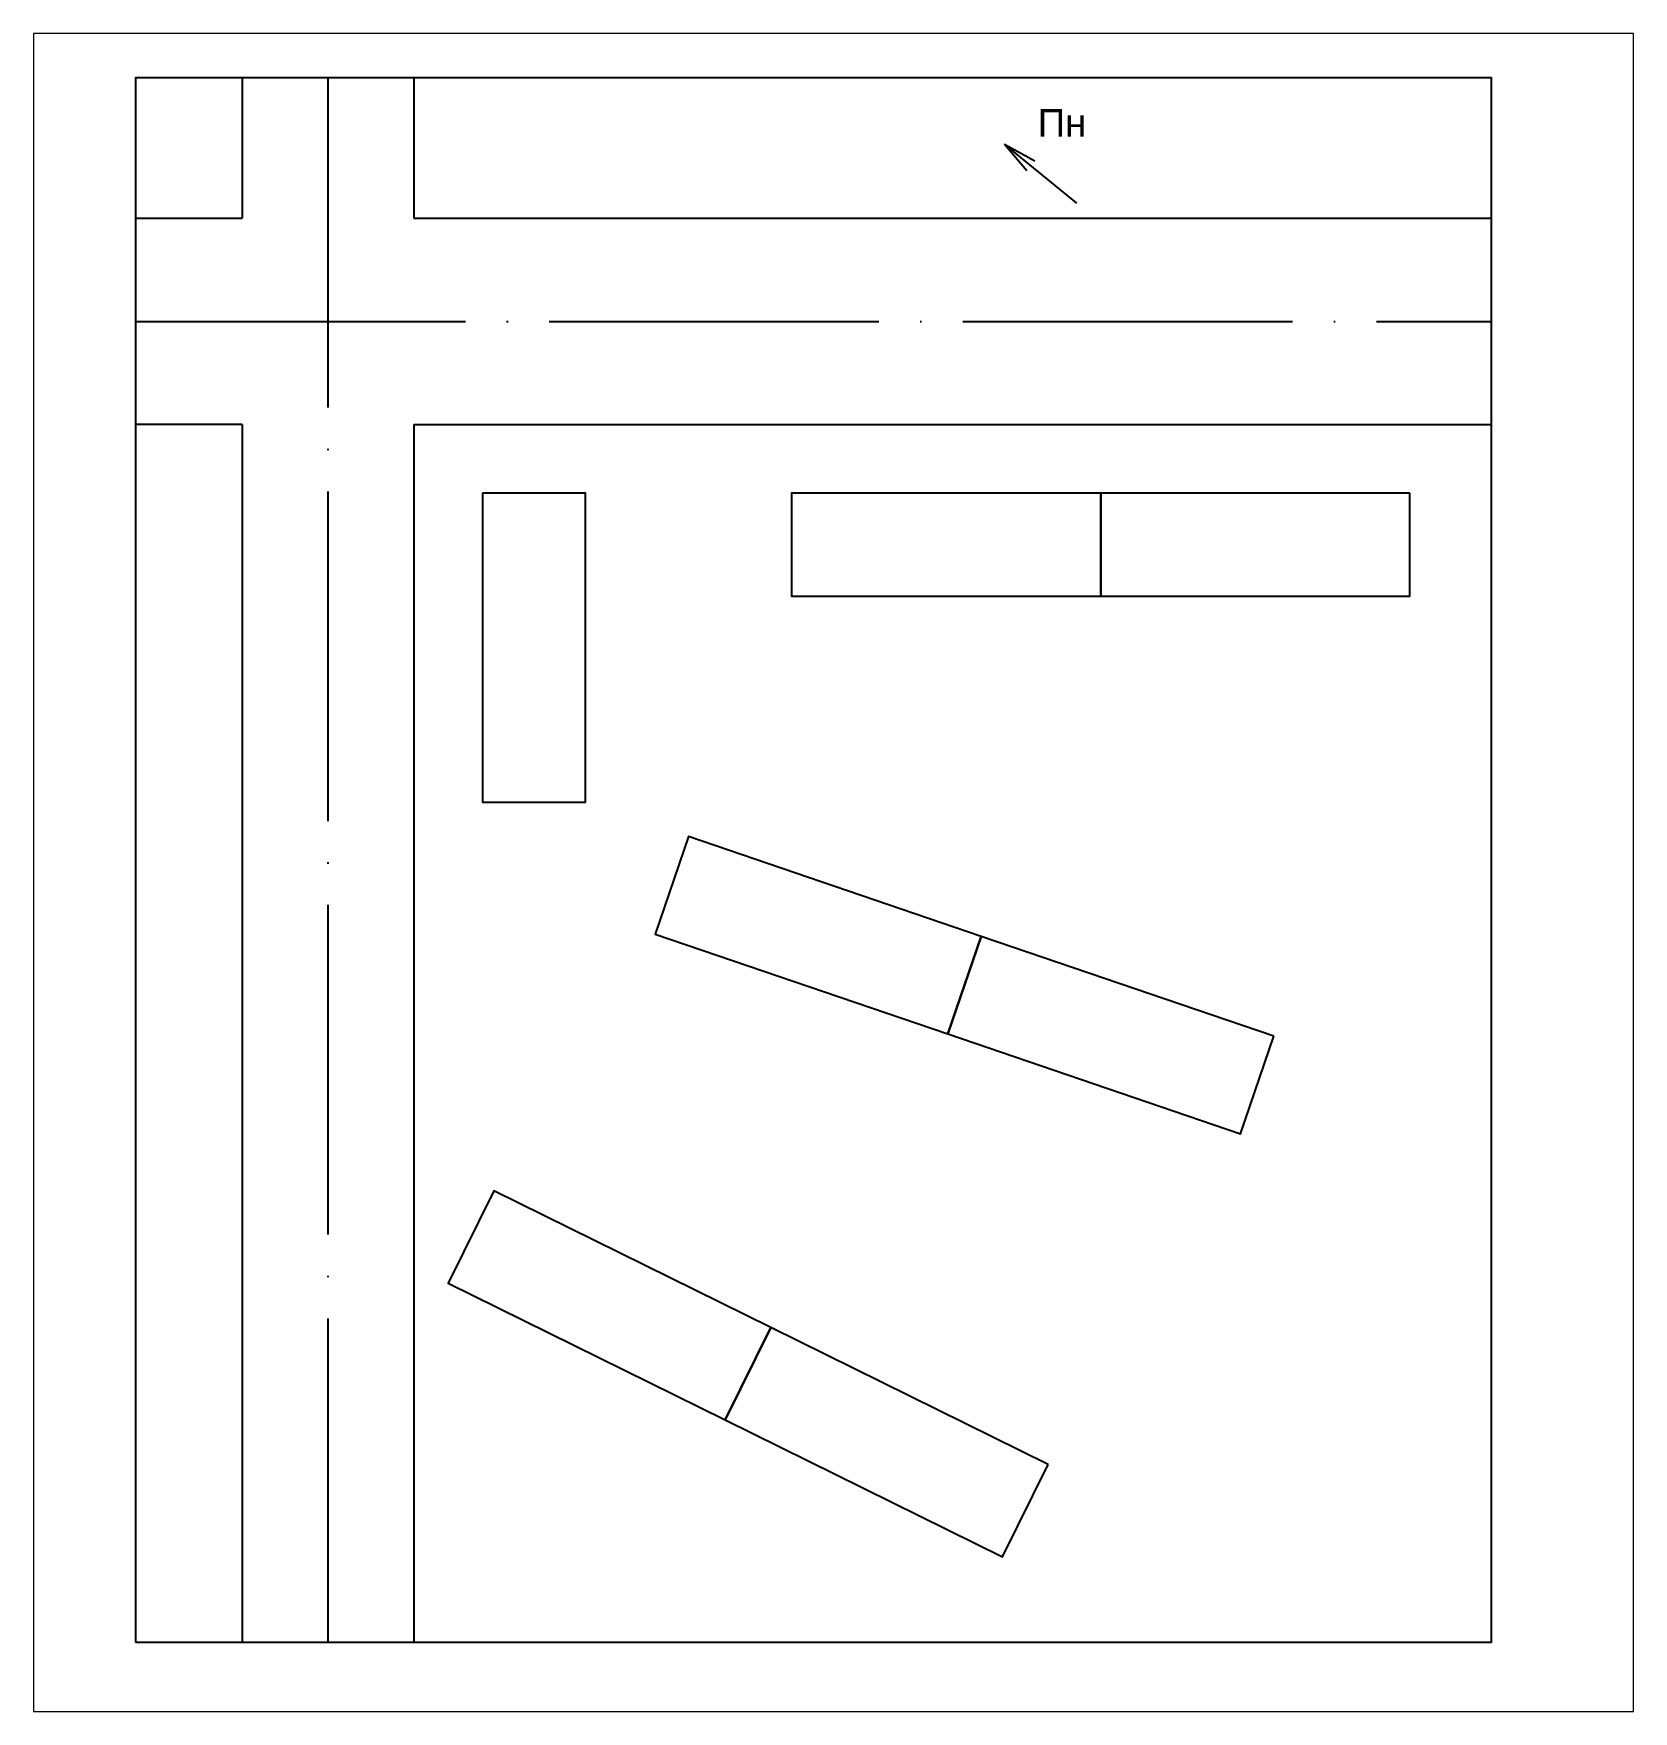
# Paper-space layout 'шаблон' of a CAD drawing. Header units: millimetres. Extents: x 50 to 167, y 117 to 239.
# The model-space entities are those that its viewports show. They can reach past a viewport. Long polylines and large blocks are cut down to what shows.
import ezdxf

# ---------------------------------------------------------------- set-up
doc = ezdxf.new("R2010")
doc.units = ezdxf.units.MM
doc.linetypes.add('ACAD_ISO04W100', pattern=[30, 24, -3, 0, -3])
doc.layers.add('0000000000', color=7, linetype='Continuous', plot=False)
doc.layers.add('будівлі', color=40, linetype='Continuous')
doc.layers.add('ВДМ', color=7, linetype='Continuous')
doc.styles.get("Standard").update_dxf_attribs({"font": 'arial.ttf'})

msp = doc.modelspace()

# ---------------------------------------------------------------- linework, layer by layer
msp.add_lwpolyline([(5159.089, 2082.616), (5257.76, 2082.616), (5257.76, 2196.478), (5159.089, 2196.478), (5159.089, 2082.616)])
at = {"layer": 'будівлі'}
for points in [[(5184.331, 2166.252), (5184.331, 2143.752), (5191.831, 2143.752), (5191.831, 2166.252), (5184.331, 2166.252)], [(5229.331, 2166.252), (5206.831, 2166.252), (5206.831, 2158.752), (5229.331, 2158.752), (5229.331, 2166.252)], [(5251.831, 2166.252), (5229.331, 2166.252), (5229.331, 2158.752), (5251.831, 2158.752), (5251.831, 2166.252)], [(5220.626, 2133.986), (5199.331, 2141.252), (5196.909, 2134.154), (5218.204, 2126.888), (5220.626, 2133.986)], [(5241.921, 2126.721), (5220.626, 2133.986), (5218.204, 2126.888), (5239.499, 2119.623), (5241.921, 2126.721)], [(5205.326, 2105.509), (5185.153, 2115.476), (5181.831, 2108.752), (5202.003, 2098.785), (5205.326, 2105.509)], [(5225.498, 2095.543), (5205.326, 2105.509), (5202.003, 2098.785), (5222.176, 2088.819), (5225.498, 2095.543)]]:
    msp.add_lwpolyline(points, dxfattribs=at)
at = {"layer": 'ВДМ'}
for points in [[(5166.831, 2196.478), (5166.831, 2186.252)], [(5179.331, 2196.478), (5179.331, 2186.252)], [(5227.586, 2187.357), (5222.326, 2191.648)], [(5222.326, 2191.648), (5223.954, 2189.728)], [(5222.326, 2191.648), (5224.535, 2190.439)], [(5159.089, 2186.252), (5166.831, 2186.252)], [(5179.331, 2186.252), (5257.76, 2186.252)], [(5166.831, 2171.252), (5159.089, 2171.252)], [(5166.831, 2171.252), (5166.831, 2082.616)], [(5179.331, 2171.252), (5257.76, 2171.252)], [(5179.331, 2171.252), (5179.331, 2082.616)]]:
    msp.add_lwpolyline(points, dxfattribs=at)
at = {"layer": 'ВДМ', "linetype": 'ACAD_ISO04W100'}
for points in [[(5173.081, 2196.478), (5173.081, 2082.616)], [(5159.089, 2178.752), (5257.76, 2178.752)]]:
    msp.add_lwpolyline(points, dxfattribs=at)

# ---------------------------------------------------------------- texts
at = {"layer": 'ВДМ', "insert": (5224.728, 2194.204), "char_height": 2, "attachment_point": 1}
msp.add_mtext_dynamic_manual_height_columns('Пн', width=4.32334, gutter_width=12.5, heights=[0], dxfattribs=at)

psp = doc.layouts.new('шаблон')

# ---------------------------------------------------------------- viewports
at = {"layer": '0000000000'}
psp.add_viewport(center=(108.3, 178.27), size=(116.44, 122.131), view_center_point=(5209.881, 2138.639), view_height=122.1315, dxfattribs=at)

doc.saveas('drawing.dxf')
